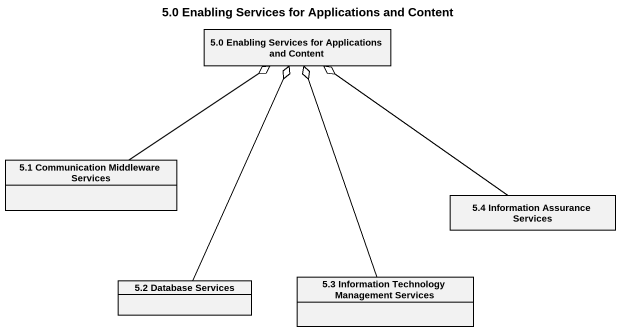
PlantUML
@startuml
title 5.0 Enabling Services for Applications and Content
hide circle
hide empty members
class "5.0 Enabling Services for Applications and Content" as c5_0_Enabling_Services_for
class "5.1 Communication Middleware Services" as c5_1_Communication
class "5.4 Information Assurance Services" as c5_4_Information_Assurance
class "5.3 Information Technology Management Services" as c5_3_Information_Technology
class "5.2 Database Services" as c5_2_Database_Services
c5_1_Communication -up-o c5_0_Enabling_Services_for
c5_4_Information_Assurance -up-o c5_0_Enabling_Services_for
c5_3_Information_Technology -up-o c5_0_Enabling_Services_for
c5_2_Database_Services -up-o c5_0_Enabling_Services_for
@enduml
